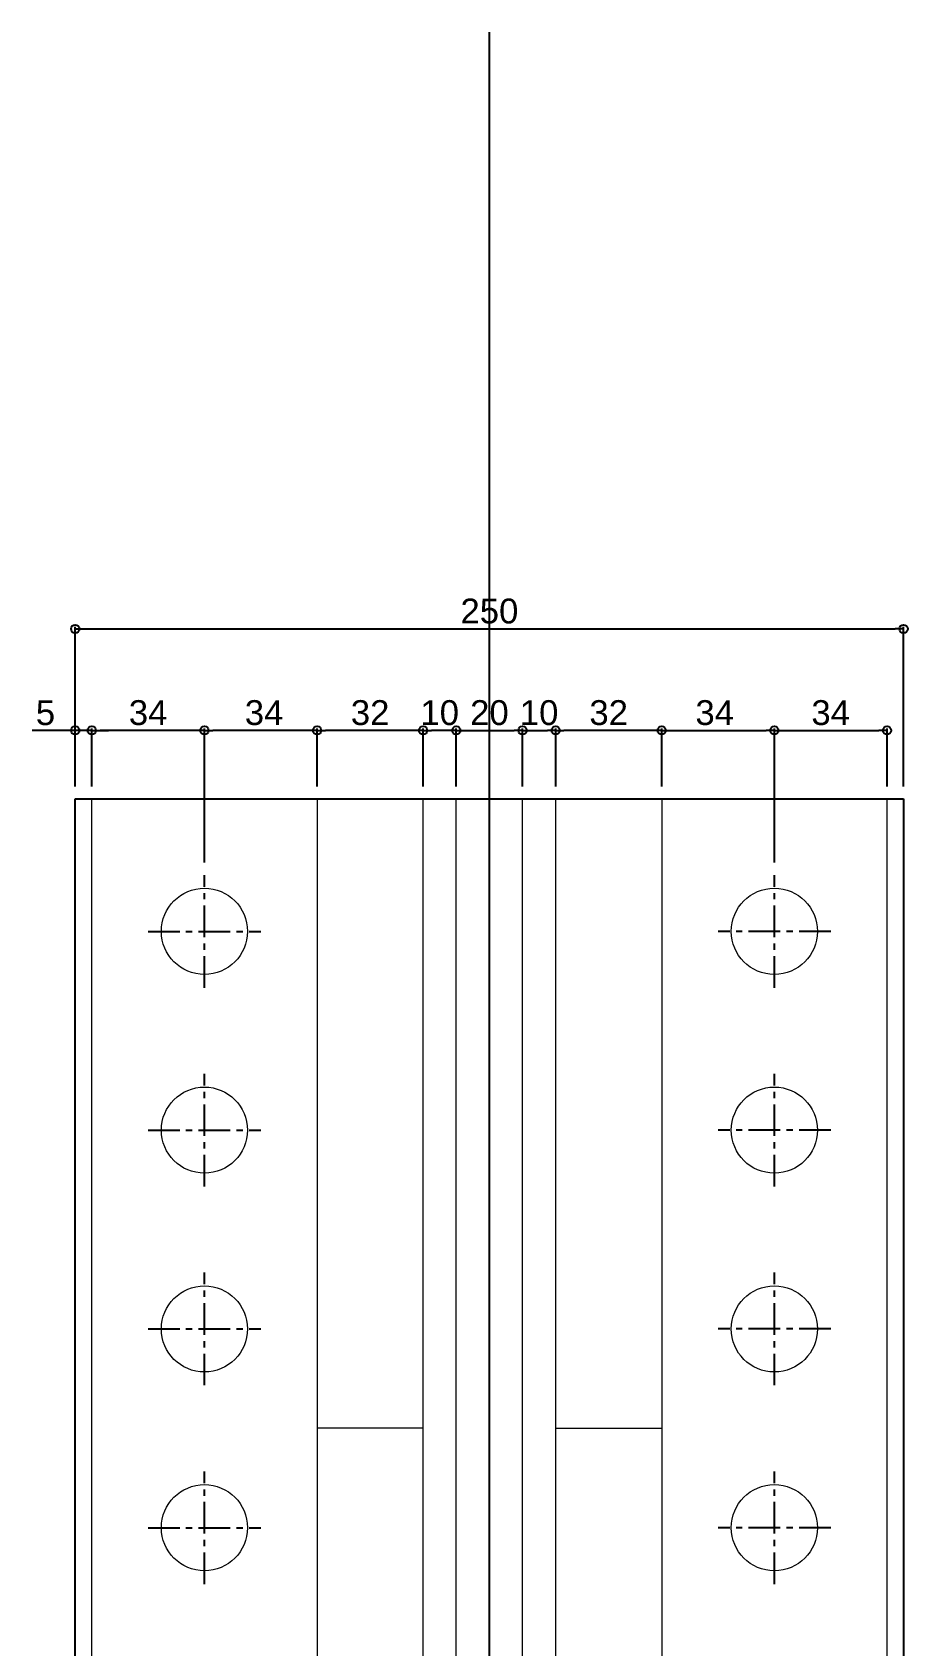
# Model space of a CAD drawing. Header units: millimetres. Extents: x -2880 to 3894, y -2977 to 4857.
# Drawn here: x 1415 to 1679.2, y 963.1 to 1450.1 of the extents above; entities that cross this region are included whole.
import ezdxf

# ---------------------------------------------------------------- set-up
doc = ezdxf.new("R2010")
doc.units = ezdxf.units.MM
doc.header["$MEASUREMENT"] = 0
doc.linetypes.add('CENTER', pattern=[50.8, 31.75, -6.35, 6.35, -6.35])
doc.layers.add('gauge', color=1, linetype='Continuous')
doc.layers.add('寸法', color=7, linetype='Continuous', lineweight=15)
doc.layers.add('金物', color=5, linetype='Continuous', lineweight=18)
doc.styles.get("Standard").update_dxf_attribs({"font": 'arial.ttf'})
doc.dimstyles.new('コピー ～ 一般寸法', dxfattribs={"dimscale": 0.5, "dimtxt": 15, "dimasz": 5, "dimexe": 1.25, "dimexo": 7.5, "dimgap": 3, "dimtad": 1, "dimdec": 1, "dimdsep": 46, "dimtxsty": 'Standard', "dimblk": 'ORIGIN', "dimcen": 0, "dimclrd": 256, "dimclre": 256, "dimclrt": 256, "dimadec": 0, "dimazin": 0, "dimtfac": 1, "dimtdec": 1, "dimtmove": 0, "dimatfit": 3, "dimfxl": 0, "dimarcsym": 0})

# ---------------------------------------------------------------- blocks, each defined once
blk = doc.blocks.new('_Origin')
at = {"color": 0, "linetype": 'ByBlock', "lineweight": -2}
blk.add_line((0, 0), (-1, 0), dxfattribs=at)
blk.add_circle((0, 0), 0.5, dxfattribs=at)
blk = doc.blocks.new('*D110')
at = {"layer": 'Defpoints', "color": 0}
for p in [(1638.99, 1239.34), (1604.99, 1218.7), (1638.99, 1195.7)]:
    blk.add_point(p, dxfattribs=at)
at = {"layer": '寸法', "lineweight": -2}
for p, q in [((1604.99, 1222.45), (1604.99, 1239.96)), ((1607.49, 1239.34), (1636.49, 1239.34)), ((1638.99, 1199.45), (1638.99, 1239.96))]:
    blk.add_line(p, q, dxfattribs=at)
at = {"layer": '寸法', "lineweight": -2, "xscale": 2.5, "yscale": 2.5, "zscale": 2.5, "rotation": 180}
blk.add_blockref('_Origin', (1604.99, 1239.34), dxfattribs=at)
at = {"layer": '寸法', "lineweight": -2, "xscale": 2.5, "yscale": 2.5, "zscale": 2.5}
blk.add_blockref('_Origin', (1638.99, 1239.34), dxfattribs=at)
at = {"layer": '寸法', "insert": (1620.99, 1244.67), "char_height": 7.5, "attachment_point": 5}
blk.add_mtext('34', dxfattribs=at)
blk = doc.blocks.new('*D111')
at = {"layer": 'Defpoints', "color": 0}
for p in [(1672.99, 1239.34), (1672.99, 1218.7), (1638.99, 1195.7)]:
    blk.add_point(p, dxfattribs=at)
at = {"layer": '寸法', "lineweight": -2}
for p, q in [((1638.99, 1199.45), (1638.99, 1239.96)), ((1641.49, 1239.34), (1670.49, 1239.34)), ((1672.99, 1222.45), (1672.99, 1239.96))]:
    blk.add_line(p, q, dxfattribs=at)
at = {"layer": '寸法', "lineweight": -2, "xscale": 2.5, "yscale": 2.5, "zscale": 2.5, "rotation": 180}
blk.add_blockref('_Origin', (1638.99, 1239.34), dxfattribs=at)
at = {"layer": '寸法', "lineweight": -2, "xscale": 2.5, "yscale": 2.5, "zscale": 2.5}
blk.add_blockref('_Origin', (1672.99, 1239.34), dxfattribs=at)
at = {"layer": '寸法', "insert": (1655.99, 1244.67), "char_height": 7.5, "attachment_point": 5}
blk.add_mtext('34', dxfattribs=at)
blk = doc.blocks.new('*D410')
at = {"layer": 'Defpoints', "color": 0}
for p in [(1572.99, 1239.34), (1562.99, 1218.7), (1572.99, 1218.7)]:
    blk.add_point(p, dxfattribs=at)
at = {"layer": '寸法', "lineweight": -2}
for p, q in [((1562.99, 1222.45), (1562.99, 1239.96)), ((1565.49, 1239.34), (1570.49, 1239.34)), ((1572.99, 1222.45), (1572.99, 1239.96))]:
    blk.add_line(p, q, dxfattribs=at)
at = {"layer": '寸法', "lineweight": -2, "xscale": 2.5, "yscale": 2.5, "zscale": 2.5, "rotation": 180}
blk.add_blockref('_Origin', (1562.99, 1239.34), dxfattribs=at)
at = {"layer": '寸法', "lineweight": -2, "xscale": 2.5, "yscale": 2.5, "zscale": 2.5}
blk.add_blockref('_Origin', (1572.99, 1239.34), dxfattribs=at)
at = {"layer": '寸法', "insert": (1567.99, 1244.67), "char_height": 7.5, "attachment_point": 5}
blk.add_mtext('10', dxfattribs=at)
blk = doc.blocks.new('*D112')
at = {"layer": 'Defpoints', "color": 0}
for p in [(1466.99, 1239.34), (1500.99, 1218.7), (1466.99, 1195.7)]:
    blk.add_point(p, dxfattribs=at)
at = {"layer": '寸法', "lineweight": -2}
for p, q in [((1466.99, 1199.45), (1466.99, 1239.96)), ((1498.49, 1239.34), (1469.49, 1239.34)), ((1500.99, 1222.45), (1500.99, 1239.96))]:
    blk.add_line(p, q, dxfattribs=at)
at = {"layer": '寸法', "lineweight": -2, "xscale": 2.5, "yscale": 2.5, "zscale": 2.5, "rotation": 180}
blk.add_blockref('_Origin', (1466.99, 1239.34), dxfattribs=at)
at = {"layer": '寸法', "lineweight": -2, "xscale": 2.5, "yscale": 2.5, "zscale": 2.5}
blk.add_blockref('_Origin', (1500.99, 1239.34), dxfattribs=at)
at = {"layer": '寸法', "insert": (1484.99, 1244.67), "char_height": 7.5, "attachment_point": 5}
blk.add_mtext('34', dxfattribs=at)
blk = doc.blocks.new('*D113')
at = {"layer": 'Defpoints', "color": 0}
for p in [(1432.99, 1239.34), (1432.99, 1218.7), (1466.99, 1218.7)]:
    blk.add_point(p, dxfattribs=at)
at = {"layer": '寸法', "lineweight": -2}
for p, q in [((1432.99, 1222.45), (1432.99, 1239.96)), ((1464.49, 1239.34), (1435.49, 1239.34)), ((1466.99, 1222.45), (1466.99, 1239.96))]:
    blk.add_line(p, q, dxfattribs=at)
at = {"layer": '寸法', "lineweight": -2, "xscale": 2.5, "yscale": 2.5, "zscale": 2.5, "rotation": 180}
blk.add_blockref('_Origin', (1432.99, 1239.34), dxfattribs=at)
at = {"layer": '寸法', "lineweight": -2, "xscale": 2.5, "yscale": 2.5, "zscale": 2.5}
blk.add_blockref('_Origin', (1466.99, 1239.34), dxfattribs=at)
at = {"layer": '寸法', "insert": (1449.99, 1244.67), "char_height": 7.5, "attachment_point": 5}
blk.add_mtext('34', dxfattribs=at)
blk = doc.blocks.new('*D411')
at = {"layer": 'Defpoints', "color": 0}
for p in [(1532.99, 1239.34), (1532.99, 1218.7), (1542.99, 1218.7)]:
    blk.add_point(p, dxfattribs=at)
at = {"layer": '寸法', "lineweight": -2}
for p, q in [((1532.99, 1222.45), (1532.99, 1239.96)), ((1540.49, 1239.34), (1535.49, 1239.34)), ((1542.99, 1222.45), (1542.99, 1239.96))]:
    blk.add_line(p, q, dxfattribs=at)
at = {"layer": '寸法', "lineweight": -2, "xscale": 2.5, "yscale": 2.5, "zscale": 2.5, "rotation": 180}
blk.add_blockref('_Origin', (1532.99, 1239.34), dxfattribs=at)
at = {"layer": '寸法', "lineweight": -2, "xscale": 2.5, "yscale": 2.5, "zscale": 2.5}
blk.add_blockref('_Origin', (1542.99, 1239.34), dxfattribs=at)
at = {"layer": '寸法', "insert": (1537.99, 1244.67), "char_height": 7.5, "attachment_point": 5}
blk.add_mtext('10', dxfattribs=at)
blk = doc.blocks.new('*D114')
at = {"layer": 'Defpoints', "color": 0}
for p in [(1638.99, 1239.34), (1604.99, 1218.7), (1638.99, 1195.7)]:
    blk.add_point(p, dxfattribs=at)
at = {"layer": '寸法', "lineweight": -2}
for p, q in [((1604.99, 1222.45), (1604.99, 1239.96)), ((1607.49, 1239.34), (1636.49, 1239.34)), ((1638.99, 1199.45), (1638.99, 1239.96))]:
    blk.add_line(p, q, dxfattribs=at)
at = {"layer": '寸法', "lineweight": -2, "xscale": 2.5, "yscale": 2.5, "zscale": 2.5, "rotation": 180}
blk.add_blockref('_Origin', (1604.99, 1239.34), dxfattribs=at)
at = {"layer": '寸法', "lineweight": -2, "xscale": 2.5, "yscale": 2.5, "zscale": 2.5}
blk.add_blockref('_Origin', (1638.99, 1239.34), dxfattribs=at)
at = {"layer": '寸法', "insert": (1620.99, 1244.67), "char_height": 7.5, "attachment_point": 5}
blk.add_mtext('34', dxfattribs=at)
blk = doc.blocks.new('*D115')
at = {"layer": 'Defpoints', "color": 0}
for p in [(1672.99, 1239.34), (1672.99, 1218.7), (1638.99, 1195.7)]:
    blk.add_point(p, dxfattribs=at)
at = {"layer": '寸法', "lineweight": -2}
for p, q in [((1638.99, 1199.45), (1638.99, 1239.96)), ((1641.49, 1239.34), (1670.49, 1239.34)), ((1672.99, 1222.45), (1672.99, 1239.96))]:
    blk.add_line(p, q, dxfattribs=at)
at = {"layer": '寸法', "lineweight": -2, "xscale": 2.5, "yscale": 2.5, "zscale": 2.5, "rotation": 180}
blk.add_blockref('_Origin', (1638.99, 1239.34), dxfattribs=at)
at = {"layer": '寸法', "lineweight": -2, "xscale": 2.5, "yscale": 2.5, "zscale": 2.5}
blk.add_blockref('_Origin', (1672.99, 1239.34), dxfattribs=at)
at = {"layer": '寸法', "insert": (1655.99, 1244.67), "char_height": 7.5, "attachment_point": 5}
blk.add_mtext('34', dxfattribs=at)
blk = doc.blocks.new('*D412')
at = {"layer": 'Defpoints', "color": 0}
for p in [(1572.99, 1239.34), (1562.99, 1218.7), (1572.99, 1218.7)]:
    blk.add_point(p, dxfattribs=at)
at = {"layer": '寸法', "lineweight": -2}
for p, q in [((1562.99, 1222.45), (1562.99, 1239.96)), ((1565.49, 1239.34), (1570.49, 1239.34)), ((1572.99, 1222.45), (1572.99, 1239.96))]:
    blk.add_line(p, q, dxfattribs=at)
at = {"layer": '寸法', "lineweight": -2, "xscale": 2.5, "yscale": 2.5, "zscale": 2.5, "rotation": 180}
blk.add_blockref('_Origin', (1562.99, 1239.34), dxfattribs=at)
at = {"layer": '寸法', "lineweight": -2, "xscale": 2.5, "yscale": 2.5, "zscale": 2.5}
blk.add_blockref('_Origin', (1572.99, 1239.34), dxfattribs=at)
at = {"layer": '寸法', "insert": (1567.99, 1244.67), "char_height": 7.5, "attachment_point": 5}
blk.add_mtext('10', dxfattribs=at)
blk = doc.blocks.new('*D116')
at = {"layer": 'Defpoints', "color": 0}
for p in [(1466.99, 1239.34), (1466.99, 1218.7), (1500.99, 1218.7)]:
    blk.add_point(p, dxfattribs=at)
at = {"layer": '寸法', "lineweight": -2}
for p, q in [((1466.99, 1222.45), (1466.99, 1239.96)), ((1498.49, 1239.34), (1469.49, 1239.34)), ((1500.99, 1222.45), (1500.99, 1239.96))]:
    blk.add_line(p, q, dxfattribs=at)
at = {"layer": '寸法', "lineweight": -2, "xscale": 2.5, "yscale": 2.5, "zscale": 2.5, "rotation": 180}
blk.add_blockref('_Origin', (1466.99, 1239.34), dxfattribs=at)
at = {"layer": '寸法', "lineweight": -2, "xscale": 2.5, "yscale": 2.5, "zscale": 2.5}
blk.add_blockref('_Origin', (1500.99, 1239.34), dxfattribs=at)
at = {"layer": '寸法', "insert": (1484.99, 1244.67), "char_height": 7.5, "attachment_point": 5}
blk.add_mtext('34', dxfattribs=at)
blk = doc.blocks.new('*D117')
at = {"layer": 'Defpoints', "color": 0}
for p in [(1432.99, 1239.34), (1432.99, 1218.7), (1466.99, 1195.7)]:
    blk.add_point(p, dxfattribs=at)
at = {"layer": '寸法', "lineweight": -2}
for p, q in [((1432.99, 1222.45), (1432.99, 1239.96)), ((1464.49, 1239.34), (1435.49, 1239.34)), ((1466.99, 1199.45), (1466.99, 1239.96))]:
    blk.add_line(p, q, dxfattribs=at)
at = {"layer": '寸法', "lineweight": -2, "xscale": 2.5, "yscale": 2.5, "zscale": 2.5, "rotation": 180}
blk.add_blockref('_Origin', (1432.99, 1239.34), dxfattribs=at)
at = {"layer": '寸法', "lineweight": -2, "xscale": 2.5, "yscale": 2.5, "zscale": 2.5}
blk.add_blockref('_Origin', (1466.99, 1239.34), dxfattribs=at)
at = {"layer": '寸法', "insert": (1449.99, 1244.67), "char_height": 7.5, "attachment_point": 5}
blk.add_mtext('34', dxfattribs=at)
blk = doc.blocks.new('*D413')
at = {"layer": 'Defpoints', "color": 0}
for p in [(1532.99, 1239.34), (1532.99, 1218.7), (1542.99, 1218.7)]:
    blk.add_point(p, dxfattribs=at)
at = {"layer": '寸法', "lineweight": -2}
for p, q in [((1532.99, 1222.45), (1532.99, 1239.96)), ((1540.49, 1239.34), (1535.49, 1239.34)), ((1542.99, 1222.45), (1542.99, 1239.96))]:
    blk.add_line(p, q, dxfattribs=at)
at = {"layer": '寸法', "lineweight": -2, "xscale": 2.5, "yscale": 2.5, "zscale": 2.5, "rotation": 180}
blk.add_blockref('_Origin', (1532.99, 1239.34), dxfattribs=at)
at = {"layer": '寸法', "lineweight": -2, "xscale": 2.5, "yscale": 2.5, "zscale": 2.5}
blk.add_blockref('_Origin', (1542.99, 1239.34), dxfattribs=at)
at = {"layer": '寸法', "insert": (1537.99, 1244.67), "char_height": 7.5, "attachment_point": 5}
blk.add_mtext('10', dxfattribs=at)
blk = doc.blocks.new('*D414')
at = {"layer": 'Defpoints', "color": 0}
for p in [(1572.99, 1239.34), (1572.99, 1218.7), (1604.99, 1218.7)]:
    blk.add_point(p, dxfattribs=at)
at = {"layer": 'gauge', "lineweight": -2}
for p, q in [((1572.99, 1222.45), (1572.99, 1239.96)), ((1602.49, 1239.34), (1575.49, 1239.34)), ((1604.99, 1222.45), (1604.99, 1239.96))]:
    blk.add_line(p, q, dxfattribs=at)
at = {"layer": 'gauge', "lineweight": -2, "xscale": 2.5, "yscale": 2.5, "zscale": 2.5, "rotation": 180}
blk.add_blockref('_Origin', (1572.99, 1239.34), dxfattribs=at)
at = {"layer": 'gauge', "lineweight": -2, "xscale": 2.5, "yscale": 2.5, "zscale": 2.5}
blk.add_blockref('_Origin', (1604.99, 1239.34), dxfattribs=at)
at = {"layer": 'gauge', "insert": (1588.99, 1244.67), "char_height": 7.5, "attachment_point": 5}
blk.add_mtext('32', dxfattribs=at)
blk = doc.blocks.new('*D415')
at = {"layer": 'Defpoints', "color": 0}
for p in [(1500.99, 1239.34), (1500.99, 1218.7), (1532.99, 1218.7)]:
    blk.add_point(p, dxfattribs=at)
at = {"layer": 'gauge', "lineweight": -2}
for p, q in [((1500.99, 1222.45), (1500.99, 1239.96)), ((1530.49, 1239.34), (1503.49, 1239.34)), ((1532.99, 1222.45), (1532.99, 1239.96))]:
    blk.add_line(p, q, dxfattribs=at)
at = {"layer": 'gauge', "lineweight": -2, "xscale": 2.5, "yscale": 2.5, "zscale": 2.5, "rotation": 180}
blk.add_blockref('_Origin', (1500.99, 1239.34), dxfattribs=at)
at = {"layer": 'gauge', "lineweight": -2, "xscale": 2.5, "yscale": 2.5, "zscale": 2.5}
blk.add_blockref('_Origin', (1532.99, 1239.34), dxfattribs=at)
at = {"layer": 'gauge', "insert": (1516.99, 1244.67), "char_height": 7.5, "attachment_point": 5}
blk.add_mtext('32', dxfattribs=at)
blk = doc.blocks.new('*D419')
at = {"layer": 'Defpoints', "color": 0}
for p in [(1677.99, 1270), (1427.99, 1218.7), (1677.99, 1218.7)]:
    blk.add_point(p, dxfattribs=at)
at = {"layer": 'gauge', "lineweight": -2}
for p, q in [((1427.99, 1222.45), (1427.99, 1270.62)), ((1430.49, 1270), (1675.49, 1270)), ((1677.99, 1222.45), (1677.99, 1270.62))]:
    blk.add_line(p, q, dxfattribs=at)
at = {"layer": 'gauge', "lineweight": -2, "xscale": 2.5, "yscale": 2.5, "zscale": 2.5, "rotation": 180}
blk.add_blockref('_Origin', (1427.99, 1270), dxfattribs=at)
at = {"layer": 'gauge', "lineweight": -2, "xscale": 2.5, "yscale": 2.5, "zscale": 2.5}
blk.add_blockref('_Origin', (1677.99, 1270), dxfattribs=at)
at = {"layer": 'gauge', "insert": (1552.99, 1275.33), "char_height": 7.5, "attachment_point": 5}
blk.add_mtext('250', dxfattribs=at)
blk = doc.blocks.new('*D420')
at = {"layer": 'Defpoints', "color": 0}
for p in [(1562.99, 1239.34), (1542.99, 1218.7), (1562.99, 1218.7)]:
    blk.add_point(p, dxfattribs=at)
at = {"layer": 'gauge', "lineweight": -2}
for p, q in [((1542.99, 1222.45), (1542.99, 1239.96)), ((1545.49, 1239.34), (1560.49, 1239.34)), ((1562.99, 1222.45), (1562.99, 1239.96))]:
    blk.add_line(p, q, dxfattribs=at)
at = {"layer": 'gauge', "lineweight": -2, "xscale": 2.5, "yscale": 2.5, "zscale": 2.5, "rotation": 180}
blk.add_blockref('_Origin', (1542.99, 1239.34), dxfattribs=at)
at = {"layer": 'gauge', "lineweight": -2, "xscale": 2.5, "yscale": 2.5, "zscale": 2.5}
blk.add_blockref('_Origin', (1562.99, 1239.34), dxfattribs=at)
at = {"layer": 'gauge', "insert": (1552.99, 1244.67), "char_height": 7.5, "attachment_point": 5}
blk.add_mtext('20', dxfattribs=at)
blk = doc.blocks.new('*D421')
at = {"layer": 'Defpoints', "color": 0}
for p in [(1427.99, 1239.34), (1427.99, 1218.7), (1432.99, 1218.7)]:
    blk.add_point(p, dxfattribs=at)
at = {"layer": 'gauge', "lineweight": -2}
for p, q in [((1425.49, 1239.34), (1415.03, 1239.34)), ((1427.99, 1222.45), (1427.99, 1239.96)), ((1432.99, 1239.34), (1427.99, 1239.34)), ((1432.99, 1222.45), (1432.99, 1239.96)), ((1435.49, 1239.34), (1437.99, 1239.34))]:
    blk.add_line(p, q, dxfattribs=at)
at = {"layer": 'gauge', "lineweight": -2, "xscale": 2.5, "yscale": 2.5, "zscale": 2.5}
blk.add_blockref('_Origin', (1427.99, 1239.34), dxfattribs=at)
at = {"layer": 'gauge', "lineweight": -2, "xscale": 2.5, "yscale": 2.5, "zscale": 2.5, "rotation": 180}
blk.add_blockref('_Origin', (1432.99, 1239.34), dxfattribs=at)
at = {"layer": 'gauge', "insert": (1419.01, 1244.65), "char_height": 7.5, "attachment_point": 5}
blk.add_mtext('5', dxfattribs=at)

msp = doc.modelspace()

# ---------------------------------------------------------------- linework, layer by layer
for p, q in [((1427.991, 838.697), (1427.991, 1218.697)), ((1427.991, 1218.697), (1677.991, 1218.697)), ((1677.991, 1218.697), (1677.991, 838.697))]:
    msp.add_line(p, q)
at = {"color": 0, "linetype": 'CENTER', "ltscale": 0.3}
for p, q in [((1466.991, 1161.697), (1466.991, 1195.697)), ((1466.991, 1161.697), (1466.991, 1195.697)), ((1638.991, 1161.697), (1638.991, 1195.697)), ((1638.991, 1161.697), (1638.991, 1195.697)), ((1449.991, 1178.697), (1483.991, 1178.697)), ((1449.991, 1178.697), (1483.991, 1178.697)), ((1655.991, 1178.697), (1621.991, 1178.697)), ((1655.991, 1178.697), (1621.991, 1178.697)), ((1466.991, 1101.697), (1466.991, 1135.697)), ((1466.991, 1101.697), (1466.991, 1135.697)), ((1638.991, 1101.697), (1638.991, 1135.697)), ((1638.991, 1101.697), (1638.991, 1135.697)), ((1449.991, 1118.697), (1483.991, 1118.697)), ((1449.991, 1118.697), (1483.991, 1118.697)), ((1655.991, 1118.697), (1621.991, 1118.697)), ((1655.991, 1118.697), (1621.991, 1118.697)), ((1466.991, 1041.697), (1466.991, 1075.697)), ((1466.991, 1041.697), (1466.991, 1075.697)), ((1638.991, 1041.697), (1638.991, 1075.697)), ((1638.991, 1041.697), (1638.991, 1075.697)), ((1449.991, 1058.697), (1483.991, 1058.697)), ((1449.991, 1058.697), (1483.991, 1058.697)), ((1655.991, 1058.697), (1621.991, 1058.697)), ((1655.991, 1058.697), (1621.991, 1058.697)), ((1466.991, 981.697), (1466.991, 1015.697)), ((1466.991, 981.697), (1466.991, 1015.697)), ((1638.991, 981.697), (1638.991, 1015.697)), ((1638.991, 981.697), (1638.991, 1015.697)), ((1449.991, 998.697), (1483.991, 998.697)), ((1449.991, 998.697), (1483.991, 998.697)), ((1655.991, 998.697), (1621.991, 998.697)), ((1655.991, 998.697), (1621.991, 998.697))]:
    msp.add_line(p, q, dxfattribs=at)
at = {"layer": 'gauge'}
msp.add_line((1552.991, -97.257), (1552.991, 1450.068), dxfattribs=at)
at = {"layer": '金物', "color": 0}
for p, q in [((1542.991, 1218.697), (1432.991, 1218.697)), ((1432.991, 838.697), (1432.991, 1218.697)), ((1542.991, 1218.697), (1432.991, 1218.697)), ((1432.991, 838.697), (1432.991, 1218.697)), ((1532.991, 1218.697), (1500.991, 1218.697)), ((1500.991, 1218.697), (1500.991, 568.697)), ((1532.991, 1218.697), (1500.991, 1218.697)), ((1500.991, 1218.697), (1500.991, 568.697)), ((1532.991, 568.697), (1532.991, 1218.697)), ((1532.991, 568.697), (1532.991, 1218.697)), ((1542.991, 838.697), (1542.991, 1218.697)), ((1542.991, 838.697), (1542.991, 1218.697)), ((1562.991, 1218.697), (1672.991, 1218.697)), ((1562.991, 838.697), (1562.991, 1218.697)), ((1562.991, 1218.697), (1672.991, 1218.697)), ((1562.991, 838.697), (1562.991, 1218.697)), ((1572.991, 1218.697), (1604.991, 1218.697)), ((1572.991, 568.697), (1572.991, 1218.697)), ((1572.991, 1218.697), (1604.991, 1218.697)), ((1572.991, 568.697), (1572.991, 1218.697)), ((1604.991, 1218.697), (1604.991, 568.697)), ((1604.991, 1218.697), (1604.991, 568.697)), ((1672.991, 838.697), (1672.991, 1218.697)), ((1672.991, 838.697), (1672.991, 1218.697)), ((1532.991, 1028.697), (1500.991, 1028.697)), ((1532.991, 1028.697), (1500.991, 1028.697)), ((1572.991, 1028.697), (1604.991, 1028.697)), ((1572.991, 1028.697), (1604.991, 1028.697))]:
    msp.add_line(p, q, dxfattribs=at)
for centre in [(1466.991, 1178.697), (1466.991, 1178.697), (1638.991, 1178.697), (1638.991, 1178.697), (1466.991, 1118.697), (1466.991, 1118.697), (1638.991, 1118.697), (1638.991, 1118.697), (1466.991, 1058.697), (1466.991, 1058.697), (1638.991, 1058.697), (1638.991, 1058.697), (1466.991, 998.697), (1466.991, 998.697), (1638.991, 998.697), (1638.991, 998.697)]:
    msp.add_circle(centre, 13, dxfattribs=at)

# ---------------------------------------------------------------- dimensions: what is measured, and where the dimension line sits
at = {"layer": 'gauge'}
for base, p1, p2, picture, middle in [((1677.991, 1269.998), (1427.991, 1218.697), (1677.991, 1218.697), '*D419', (1552.991, 1275.327)), ((1427.991, 1239.337), (1432.991, 1218.697), (1427.991, 1218.697), '*D421', (1419.009, 1244.651)), ((1500.991, 1239.337), (1532.991, 1218.697), (1500.991, 1218.697), '*D415', (1516.991, 1244.666)), ((1562.991, 1239.337), (1542.991, 1218.697), (1562.991, 1218.697), '*D420', (1552.991, 1244.666)), ((1572.991, 1239.337), (1604.991, 1218.697), (1572.991, 1218.697), '*D414', (1588.991, 1244.666))]:
    dim = msp.add_linear_dim(base=base, p1=p1, p2=p2, dimstyle='コピー ～ 一般寸法', override={"dimfxl": 0.18}, dxfattribs=at)
    dim.commit()
    dim.dimension.update_dxf_attribs({"geometry": picture, "text_midpoint": middle})
at = {"layer": '寸法', "color": 0}
for p1, picture in [((1466.991, 1218.697), '*D113'), ((1466.991, 1195.697), '*D117')]:
    dim = msp.add_linear_dim(base=(1432.991, 1239.337), p1=p1, p2=(1432.991, 1218.697), dimstyle='コピー ～ 一般寸法', dxfattribs=at)
    dim.commit()
    dim.dimension.update_dxf_attribs({"geometry": picture, "text_midpoint": (1449.991, 1244.666)})
for base, p1, p2, picture, middle in [((1466.991, 1239.337), (1500.991, 1218.697), (1466.991, 1195.697), '*D112', (1484.991, 1239.337)), ((1466.991, 1239.337), (1500.991, 1218.697), (1466.991, 1218.697), '*D116', (1484.991, 1239.337)), ((1532.991, 1239.337), (1542.991, 1218.697), (1532.991, 1218.697), '*D411', (1537.991, 1239.337)), ((1532.991, 1239.337), (1542.991, 1218.697), (1532.991, 1218.697), '*D413', (1537.991, 1239.337))]:
    dim = msp.add_linear_dim(base=base, p1=p1, p2=p2, dimstyle='コピー ～ 一般寸法', dxfattribs=at)
    dim.commit()
    dim.dimension.update_dxf_attribs({"geometry": picture, "text_midpoint": middle, "dimtype": 160})
for base, p1, p2, picture, middle in [((1572.991, 1239.337), (1562.991, 1218.697), (1572.991, 1218.697), '*D410', (1567.991, 1239.337)), ((1572.991, 1239.337), (1562.991, 1218.697), (1572.991, 1218.697), '*D412', (1567.991, 1239.337)), ((1638.991, 1239.337), (1604.991, 1218.697), (1638.991, 1195.697), '*D110', (1620.991, 1239.337)), ((1638.991, 1239.337), (1604.991, 1218.697), (1638.991, 1195.697), '*D114', (1620.991, 1239.337))]:
    dim = msp.add_linear_dim(base=base, p1=p1, p2=p2, angle=180, dimstyle='コピー ～ 一般寸法', dxfattribs=at)
    dim.commit()
    dim.dimension.update_dxf_attribs({"geometry": picture, "text_midpoint": middle, "dimtype": 160})
for picture in ['*D111', '*D115']:
    dim = msp.add_linear_dim(base=(1672.991, 1239.337), p1=(1638.991, 1195.697), p2=(1672.991, 1218.697), angle=180, dimstyle='コピー ～ 一般寸法', dxfattribs=at)
    dim.commit()
    dim.dimension.update_dxf_attribs({"geometry": picture, "text_midpoint": (1655.991, 1244.666)})

doc.saveas('drawing.dxf')
